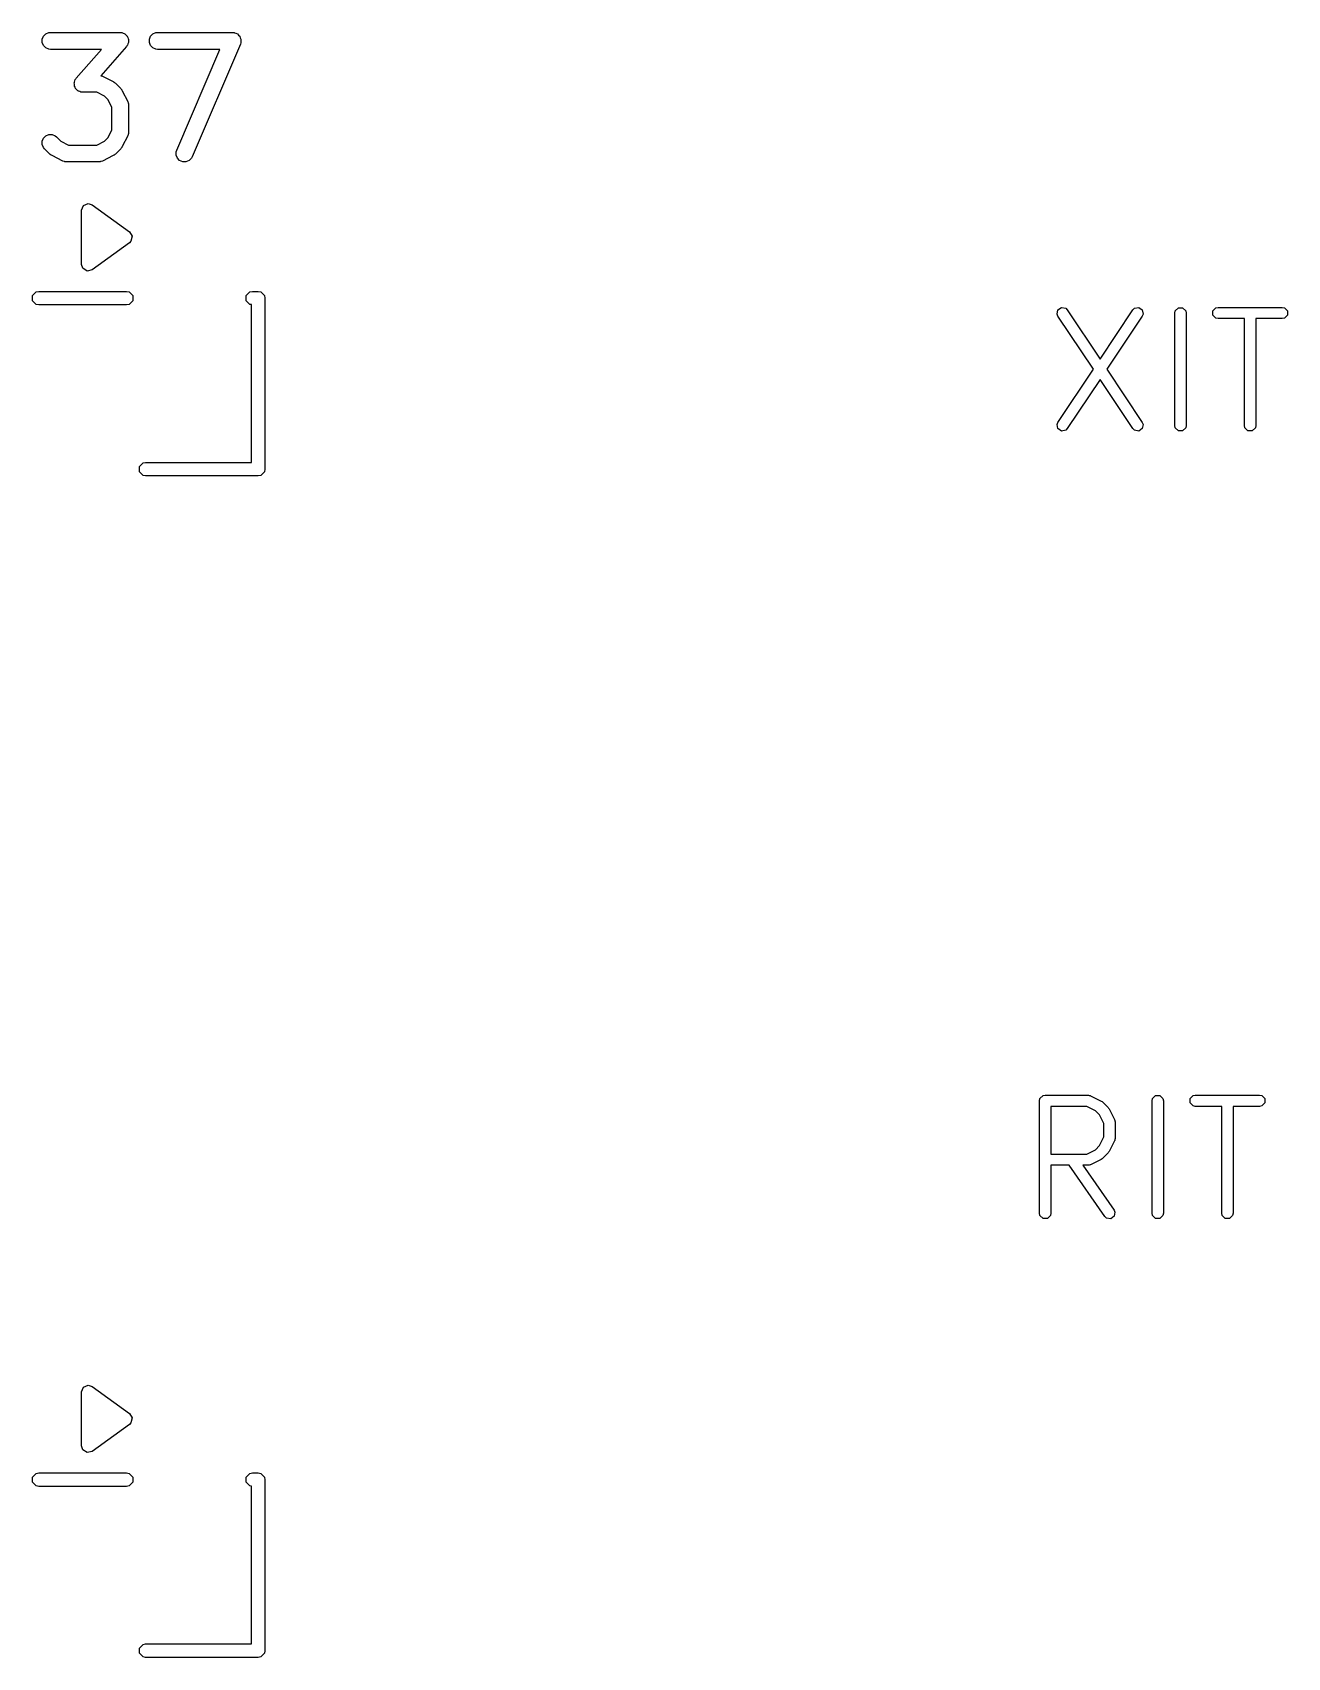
# Model space of a CAD drawing. Header units: millimetres. Extents: x 4 to 152, y 19 to 149.
# Drawn here: x 53.3 to 64.46, y 118.18 to 132.62 of the extents above; entities that cross this region are included whole.
import ezdxf

# ---------------------------------------------------------------- set-up
doc = ezdxf.new("R2010")
doc.units = ezdxf.units.MM
doc.layers.add('F.Silkscreen', color=41, linetype='CONTINUOUS', true_color=0xf2eda1)

msp = doc.modelspace()

# ---------------------------------------------------------------- linework, layer by layer
at = {"layer": 'F.Silkscreen', "linetype": 'CONTINUOUS'}
for p, q in [((53.390727, 132.559813), (53.401926, 132.586849)), ((53.401926, 132.586849), (53.422618, 132.607541)), ((53.422618, 132.607541), (53.449654, 132.61874)), ((53.449654, 132.61874), (53.464286, 132.620181)), ((53.464286, 132.620181), (54.083333, 132.620181)), ((54.083333, 132.620181), (54.091071, 132.619419)), ((54.091071, 132.619419), (54.093039, 132.61955)), ((54.093039, 132.61955), (54.094394, 132.619092)), ((54.094394, 132.619092), (54.097965, 132.61874)), ((54.097965, 132.61874), (54.109222, 132.614077)), ((54.109222, 132.614077), (54.12076, 132.610175)), ((54.12076, 132.610175), (54.122664, 132.60851)), ((54.122664, 132.60851), (54.125001, 132.607541)), ((54.125001, 132.607541), (54.133611, 132.598931)), ((54.133611, 132.598931), (54.142784, 132.590905)), ((54.142784, 132.590905), (54.143906, 132.588636)), ((54.143906, 132.588636), (54.145693, 132.586849)), ((54.145693, 132.586849), (54.150353, 132.575599)), ((54.150353, 132.575599), (54.155756, 132.564673)), ((54.155756, 132.564673), (54.155924, 132.56215)), ((54.155924, 132.56215), (54.156892, 132.559813)), ((54.343108, 132.559813), (54.354307, 132.586849)), ((54.354307, 132.586849), (54.374999, 132.607541)), ((54.374999, 132.607541), (54.402035, 132.61874)), ((54.402035, 132.61874), (54.416667, 132.620181)), ((54.416667, 132.620181), (55.083333, 132.620181)), ((55.083333, 132.620181), (55.097965, 132.61874)), ((55.097965, 132.61874), (55.098395, 132.618562)), ((55.098395, 132.618562), (55.09886, 132.618556)), ((55.09886, 132.618556), (55.111866, 132.612982)), ((55.111866, 132.612982), (55.125001, 132.607541)), ((55.125001, 132.607541), (55.12533, 132.607212)), ((55.12533, 132.607212), (55.125758, 132.607028)), ((55.125758, 132.607028), (55.135653, 132.596889)), ((55.135653, 132.596889), (55.145693, 132.586849)), ((55.145693, 132.586849), (55.145871, 132.586419)), ((55.145871, 132.586419), (55.146197, 132.586085)), ((55.146197, 132.586085), (55.15147, 132.572903)), ((55.15147, 132.572903), (55.156892, 132.559813)), ((53.390727, 132.530549), (53.390727, 132.559813)), ((53.401926, 132.503513), (53.390727, 132.530549)), ((53.422618, 132.482821), (53.401926, 132.503513)), ((53.449654, 132.471622), (53.422618, 132.482821)), ((53.464286, 132.470181), (53.449654, 132.471622)), ((53.918051, 132.470181), (53.464286, 132.470181)), ((53.693557, 132.213617), (53.918051, 132.470181)), ((54.139776, 132.495793), (53.91288, 132.236484)), ((54.144297, 132.502118), (54.139776, 132.495793)), ((54.145693, 132.503513), (54.144297, 132.502118)), ((54.146241, 132.504837), (54.145693, 132.503513)), ((54.148327, 132.507754), (54.146241, 132.504837)), ((54.152228, 132.519292), (54.148327, 132.507754)), ((54.156892, 132.530549), (54.152228, 132.519292)), ((54.156892, 132.559813), (54.156892, 132.547629)), ((54.156892, 132.547629), (54.157702, 132.535475)), ((54.157702, 132.535475), (54.156892, 132.53308)), ((54.156892, 132.53308), (54.156892, 132.530549)), ((54.343108, 132.530549), (54.343108, 132.559813)), ((54.354307, 132.503513), (54.343108, 132.530549)), ((54.374999, 132.482821), (54.354307, 132.503513)), ((54.402035, 132.471622), (54.374999, 132.482821)), ((54.416667, 132.470181), (54.402035, 132.471622)), ((54.969592, 132.470181), (54.416667, 132.470181)), ((54.585826, 131.574725), (54.969592, 132.470181)), ((55.152269, 132.515637), (54.723698, 131.515637)), ((55.156708, 132.529653), (55.152269, 132.515637)), ((55.156713, 132.530119), (55.156708, 132.529653)), ((55.156892, 132.530549), (55.156713, 132.530119)), ((55.156892, 132.559813), (55.156892, 132.559348)), ((55.156892, 132.559348), (55.157065, 132.558915)), ((55.157065, 132.558915), (55.156892, 132.544735)), ((55.156892, 132.544735), (55.156892, 132.530549)), ((53.675631, 132.173935), (53.676441, 132.176331)), ((53.676441, 132.161782), (53.675631, 132.173935)), ((53.676441, 132.178861), (53.681104, 132.190119)), ((53.676441, 132.176331), (53.676441, 132.178861)), ((53.676441, 132.149597), (53.676441, 132.161782)), ((53.677408, 132.147261), (53.676441, 132.149597)), ((53.677577, 132.144737), (53.677408, 132.147261)), ((53.682979, 132.133812), (53.677577, 132.144737)), ((53.681104, 132.190119), (53.685006, 132.201656)), ((53.68764, 132.122561), (53.682979, 132.133812)), ((53.685006, 132.201656), (53.687091, 132.204574)), ((53.687091, 132.204574), (53.68764, 132.205897)), ((53.68764, 132.205897), (53.689035, 132.207293)), ((53.689035, 132.207293), (53.693557, 132.213617)), ((53.91288, 132.236484), (53.926398, 132.231311)), ((53.926398, 132.231311), (54.021636, 132.183692)), ((54.021636, 132.183692), (54.027935, 132.179728)), ((54.027935, 132.179728), (54.029763, 132.17897)), ((54.029763, 132.17897), (54.031819, 132.177282)), ((54.031819, 132.177282), (54.034079, 132.17586)), ((54.034079, 132.17586), (54.035378, 132.174362)), ((54.035378, 132.174362), (54.041128, 132.169643)), ((54.041128, 132.169643), (54.088747, 132.122024)), ((53.689426, 132.120775), (53.68764, 132.122561)), ((53.690549, 132.118505), (53.689426, 132.120775)), ((53.699721, 132.11048), (53.690549, 132.118505)), ((53.708332, 132.101869), (53.699721, 132.11048)), ((53.710668, 132.100901), (53.708332, 132.101869)), ((53.712573, 132.099235), (53.710668, 132.100901)), ((53.72411, 132.095334), (53.712573, 132.099235)), ((53.735368, 132.09067), (53.72411, 132.095334)), ((53.738938, 132.090319), (53.735368, 132.09067)), ((53.740294, 132.08986), (53.738938, 132.090319)), ((53.742261, 132.089992), (53.740294, 132.08986)), ((53.75, 132.089229), (53.742261, 132.089992)), ((53.875152, 132.089229), (53.75, 132.089229)), ((53.943668, 132.054971), (53.875152, 132.089229)), ((53.974075, 132.024564), (53.943668, 132.054971)), ((54.008333, 131.956048), (53.974075, 132.024564)), ((54.088747, 132.122024), (54.093465, 132.116275)), ((54.093465, 132.116275), (54.094964, 132.114975)), ((54.094964, 132.114975), (54.096385, 132.112716)), ((54.096385, 132.112716), (54.098074, 132.110659)), ((54.098074, 132.110659), (54.098831, 132.108832)), ((54.098831, 132.108832), (54.102796, 132.102532)), ((54.102796, 132.102532), (54.150415, 132.007294)), ((54.150415, 132.007294), (54.15567, 131.993563)), ((54.15567, 131.993563), (54.155861, 131.990874)), ((54.155861, 131.990874), (54.156892, 131.988385)), ((54.156892, 131.988385), (54.158333, 131.973753)), ((54.008333, 131.753363), (54.008333, 131.956048)), ((54.158333, 131.973753), (54.158333, 131.735658)), ((53.401926, 131.682088), (53.422619, 131.702781)), ((53.422619, 131.702781), (53.449655, 131.713979)), ((53.449655, 131.713979), (53.478918, 131.713979)), ((53.478918, 131.713979), (53.505954, 131.70278)), ((53.505954, 131.70278), (53.51732, 131.693452)), ((53.974074, 131.684847), (54.008333, 131.753363)), ((54.150415, 131.702117), (54.102796, 131.606879)), ((54.15567, 131.715848), (54.150415, 131.702117)), ((54.155861, 131.718538), (54.15567, 131.715848)), ((54.156892, 131.721026), (54.155861, 131.718538)), ((54.158333, 131.735658), (54.156892, 131.721026)), ((53.390727, 131.655052), (53.401926, 131.682088)), ((53.390727, 131.625789), (53.390727, 131.655052)), ((53.401925, 131.598753), (53.390727, 131.625789)), ((53.411252, 131.587388), (53.401925, 131.598753)), ((53.458871, 131.539768), (53.411252, 131.587388)), ((53.51732, 131.693452), (53.556332, 131.654439)), ((53.556332, 131.654439), (53.624848, 131.620181)), ((53.624848, 131.620181), (53.875152, 131.620181)), ((53.875152, 131.620181), (53.943667, 131.654439)), ((53.943667, 131.654439), (53.974074, 131.684847)), ((54.088747, 131.587387), (54.041129, 131.539768)), ((54.093465, 131.593137), (54.088747, 131.587387)), ((54.094964, 131.594436), (54.093465, 131.593137)), ((54.096385, 131.596695), (54.094964, 131.594436)), ((54.098075, 131.598753), (54.096385, 131.596695)), ((54.098832, 131.600583), (54.098075, 131.598753)), ((54.102796, 131.606879), (54.098832, 131.600583)), ((54.58103, 131.531447), (54.581387, 131.560708)), ((54.581387, 131.560708), (54.585826, 131.574725)), ((53.46462, 131.53505), (53.458871, 131.539768)), ((53.465921, 131.53355), (53.46462, 131.53505)), ((53.46818, 131.532128), (53.465921, 131.53355)), ((53.470237, 131.53044), (53.46818, 131.532128)), ((53.472064, 131.529683), (53.470237, 131.53044)), ((53.478364, 131.525718), (53.472064, 131.529683)), ((53.573602, 131.478099), (53.478364, 131.525718)), ((53.587333, 131.472844), (53.573602, 131.478099)), ((53.590022, 131.472653), (53.587333, 131.472844)), ((53.592511, 131.471622), (53.590022, 131.472653)), ((53.607143, 131.470181), (53.592511, 131.471622)), ((53.892857, 131.470181), (53.607143, 131.470181)), ((53.907489, 131.471622), (53.892857, 131.470181)), ((53.909978, 131.472654), (53.907489, 131.471622)), ((53.912666, 131.472844), (53.909978, 131.472654)), ((53.926398, 131.478099), (53.912666, 131.472844)), ((54.021636, 131.525718), (53.926398, 131.478099)), ((54.027935, 131.529683), (54.021636, 131.525718)), ((54.029763, 131.53044), (54.027935, 131.529683)), ((54.031819, 131.532128), (54.029763, 131.53044)), ((54.034079, 131.53355), (54.031819, 131.532128)), ((54.035379, 131.53505), (54.034079, 131.53355)), ((54.041129, 131.539768), (54.035379, 131.53505)), ((54.591898, 131.504277), (54.58103, 131.531447)), ((54.612337, 131.483333), (54.591898, 131.504277)), ((54.639235, 131.471806), (54.612337, 131.483333)), ((54.668496, 131.471449), (54.639235, 131.471806)), ((54.695666, 131.482317), (54.668496, 131.471449)), ((54.71661, 131.502756), (54.695666, 131.482317)), ((54.723698, 131.515637), (54.71661, 131.502756)), ((53.74, 131.04), (53.757574, 131.082426)), ((53.74, 130.56), (53.74, 131.04)), ((53.757574, 131.082426), (53.8, 131.1)), ((53.8, 131.1), (53.83529, 131.088524)), ((53.83529, 131.088524), (54.16529, 130.848524)), ((54.16529, 130.848524), (54.189266, 130.809358)), ((54.16529, 130.751476), (53.83529, 130.511476)), ((54.178524, 130.76471), (54.16529, 130.751476)), ((54.189266, 130.809358), (54.178524, 130.76471)), ((53.751476, 130.52471), (53.74, 130.56)), ((53.790642, 130.500734), (53.751476, 130.52471)), ((53.83529, 130.511476), (53.790642, 130.500734)), ((53.304567, 130.282961), (53.337039, 130.315433)), ((53.304567, 130.237039), (53.304567, 130.282961)), ((53.337039, 130.315433), (53.36, 130.32)), ((53.36, 130.32), (54.14, 130.32)), ((54.14, 130.32), (54.162961, 130.315433)), ((54.162961, 130.315433), (54.195433, 130.282961)), ((54.195433, 130.282961), (54.195433, 130.237039)), ((55.204567, 130.282961), (55.237039, 130.315433)), ((55.204567, 130.237039), (55.204567, 130.282961)), ((55.237039, 130.315433), (55.26, 130.32)), ((55.26, 130.32), (55.31, 130.32)), ((55.31, 130.32), (55.332961, 130.315433)), ((55.332961, 130.315433), (55.365433, 130.282961)), ((55.365433, 130.282961), (55.37, 130.26)), ((55.37, 130.26), (55.37, 128.74)), ((53.337039, 130.204567), (53.304567, 130.237039)), ((53.36, 130.2), (53.337039, 130.204567)), ((54.14, 130.2), (53.36, 130.2)), ((54.162961, 130.204567), (54.14, 130.2)), ((54.195433, 130.237039), (54.162961, 130.204567)), ((55.237039, 130.204567), (55.204567, 130.237039)), ((55.25, 130.20199), (55.237039, 130.204567)), ((55.25, 128.8), (55.25, 130.20199)), ((62.409597, 130.117878), (62.417102, 130.155403)), ((62.417043, 130.099846), (62.409597, 130.117878)), ((62.417102, 130.155403), (62.448943, 130.17663)), ((62.448943, 130.17663), (62.486468, 130.169125)), ((62.486468, 130.169125), (62.500249, 130.155316)), ((62.500249, 130.155316), (62.791978, 129.717721)), ((62.791978, 129.717721), (63.083709, 130.155316)), ((63.083709, 130.155316), (63.09749, 130.169125)), ((63.09749, 130.169125), (63.135015, 130.17663)), ((63.135015, 130.17663), (63.166856, 130.155403)), ((63.166856, 130.155403), (63.174361, 130.117878)), ((63.174361, 130.117878), (63.166914, 130.099846)), ((63.456265, 130.127581), (63.460071, 130.146715)), ((63.456265, 129.127581), (63.456265, 130.127581)), ((63.460071, 130.146715), (63.487131, 130.173775)), ((63.487131, 130.173775), (63.525399, 130.173775)), ((63.525399, 130.173775), (63.552459, 130.146715)), ((63.552459, 130.146715), (63.556265, 130.127581)), ((63.556265, 130.127581), (63.556265, 129.127581)), ((63.793404, 130.146715), (63.820464, 130.173775)), ((63.793404, 130.108447), (63.793404, 130.146715)), ((63.820464, 130.081387), (63.793404, 130.108447)), ((63.820464, 130.173775), (63.839598, 130.177581)), ((63.839598, 130.177581), (64.411026, 130.177581)), ((64.411026, 130.177581), (64.43016, 130.173775)), ((64.43016, 130.173775), (64.45722, 130.146715)), ((64.45722, 130.108447), (64.43016, 130.081387)), ((64.45722, 130.146715), (64.45722, 130.108447)), ((62.731886, 129.627581), (62.417043, 130.099846)), ((63.166914, 130.099846), (62.852071, 129.627581)), ((63.839598, 130.077581), (63.820464, 130.081387)), ((64.075312, 130.077581), (63.839598, 130.077581)), ((64.075312, 129.127581), (64.075312, 130.077581)), ((64.411026, 130.077581), (64.175312, 130.077581)), ((64.175312, 130.077581), (64.175312, 129.127581)), ((64.43016, 130.081387), (64.411026, 130.077581)), ((62.417043, 129.155316), (62.731886, 129.627581)), ((62.791978, 129.537442), (62.500249, 129.099846)), ((63.083709, 129.099846), (62.791978, 129.537442)), ((62.852071, 129.627581), (63.166914, 129.155316)), ((62.409597, 129.137284), (62.417043, 129.155316)), ((62.417102, 129.099759), (62.409597, 129.137284)), ((62.448943, 129.078532), (62.417102, 129.099759)), ((62.500249, 129.099846), (62.486468, 129.086037)), ((63.09749, 129.086037), (63.083709, 129.099846)), ((63.166856, 129.099759), (63.135015, 129.078532)), ((63.174361, 129.137284), (63.166856, 129.099759)), ((63.166914, 129.155316), (63.174361, 129.137284)), ((63.460071, 129.108447), (63.456265, 129.127581)), ((63.487131, 129.081387), (63.460071, 129.108447)), ((63.552459, 129.108447), (63.525399, 129.081387)), ((63.556265, 129.127581), (63.552459, 129.108447)), ((64.079118, 129.108447), (64.075312, 129.127581)), ((64.106178, 129.081387), (64.079118, 129.108447)), ((64.171506, 129.108447), (64.144446, 129.081387)), ((64.175312, 129.127581), (64.171506, 129.108447)), ((62.486468, 129.086037), (62.448943, 129.078532)), ((63.135015, 129.078532), (63.09749, 129.086037)), ((63.525399, 129.081387), (63.487131, 129.081387)), ((64.144446, 129.081387), (64.106178, 129.081387)), ((54.254567, 128.762961), (54.287039, 128.795433)), ((54.254567, 128.717039), (54.254567, 128.762961)), ((54.287039, 128.684567), (54.254567, 128.717039)), ((54.287039, 128.795433), (54.31, 128.8)), ((54.31, 128.68), (54.287039, 128.684567)), ((54.31, 128.8), (55.25, 128.8)), ((55.31, 128.68), (54.31, 128.68)), ((55.332961, 128.684567), (55.31, 128.68)), ((55.365433, 128.717039), (55.332961, 128.684567)), ((55.37, 128.74), (55.365433, 128.717039)), ((62.28475, 123.173775), (62.303884, 123.177581)), ((62.303884, 123.177581), (62.684836, 123.177581)), ((62.684836, 123.177581), (62.687292, 123.177093)), ((62.687292, 123.177093), (62.688381, 123.177455)), ((62.688381, 123.177455), (62.696108, 123.175339)), ((62.696108, 123.175339), (62.70397, 123.173775)), ((63.618083, 123.173775), (63.637217, 123.177581)), ((63.637217, 123.177581), (64.208645, 123.177581)), ((64.208645, 123.177581), (64.227779, 123.173775)), ((62.253884, 123.127581), (62.25769, 123.146715)), ((62.253884, 122.127581), (62.253884, 123.127581)), ((62.25769, 123.146715), (62.28475, 123.173775)), ((62.673033, 123.077581), (62.353884, 123.077581)), ((62.353884, 123.077581), (62.353884, 122.653772)), ((62.750456, 123.03887), (62.673033, 123.077581)), ((62.70397, 123.173775), (62.704781, 123.172964)), ((62.704781, 123.172964), (62.707197, 123.172302)), ((62.707197, 123.172302), (62.802434, 123.124684)), ((62.7866, 123.002725), (62.750456, 123.03887)), ((62.802434, 123.124684), (62.808767, 123.119769)), ((62.808767, 123.119769), (62.815429, 123.115317)), ((62.815429, 123.115317), (62.863048, 123.067699)), ((62.863048, 123.067699), (62.867502, 123.061033)), ((62.867502, 123.061033), (62.872414, 123.054704)), ((62.872414, 123.054704), (62.920033, 122.959466)), ((63.253884, 123.127581), (63.25769, 123.146715)), ((63.253884, 122.127581), (63.253884, 123.127581)), ((63.25769, 123.146715), (63.28475, 123.173775)), ((63.28475, 123.173775), (63.323018, 123.173775)), ((63.323018, 123.173775), (63.350078, 123.146715)), ((63.350078, 123.146715), (63.353884, 123.127581)), ((63.353884, 123.127581), (63.353884, 122.127581)), ((63.591023, 123.146715), (63.618083, 123.173775)), ((63.591023, 123.108447), (63.591023, 123.146715)), ((63.618083, 123.081387), (63.591023, 123.108447)), ((63.637217, 123.077581), (63.618083, 123.081387)), ((63.872931, 123.077581), (63.637217, 123.077581)), ((63.872931, 122.127581), (63.872931, 123.077581)), ((64.208645, 123.077581), (63.972931, 123.077581)), ((63.972931, 123.077581), (63.972931, 122.127581)), ((64.227779, 123.081387), (64.208645, 123.077581)), ((64.227779, 123.173775), (64.254839, 123.146715)), ((64.254839, 123.108447), (64.227779, 123.081387)), ((64.254839, 123.146715), (64.254839, 123.108447)), ((62.825312, 122.925302), (62.7866, 123.002725)), ((62.825312, 122.806052), (62.825312, 122.925302)), ((62.920033, 122.959466), (62.920694, 122.957051)), ((62.920694, 122.957051), (62.921506, 122.956239)), ((62.921506, 122.956239), (62.923069, 122.948378)), ((62.923069, 122.948378), (62.925186, 122.94065)), ((62.925186, 122.94065), (62.924823, 122.939562)), ((62.924823, 122.939562), (62.925312, 122.937105)), ((62.925312, 122.937105), (62.925312, 122.794248)), ((62.7866, 122.728629), (62.825312, 122.806052)), ((62.920033, 122.771887), (62.872414, 122.676649)), ((62.920694, 122.774303), (62.920033, 122.771887)), ((62.921506, 122.775114), (62.920694, 122.774303)), ((62.923069, 122.782976), (62.921506, 122.775114)), ((62.925186, 122.790703), (62.923069, 122.782976)), ((62.925312, 122.794248), (62.924823, 122.791792)), ((62.924823, 122.791792), (62.925186, 122.790703)), ((62.353884, 122.653772), (62.673033, 122.653772)), ((62.673033, 122.653772), (62.750456, 122.692484)), ((62.802434, 122.606669), (62.707197, 122.559051)), ((62.750456, 122.692484), (62.7866, 122.728629)), ((62.808767, 122.611585), (62.802434, 122.606669)), ((62.815429, 122.616036), (62.808767, 122.611585)), ((62.863048, 122.663654), (62.815429, 122.616036)), ((62.867502, 122.670321), (62.863048, 122.663654)), ((62.872414, 122.676649), (62.867502, 122.670321)), ((62.515946, 122.553772), (62.353884, 122.553772)), ((62.353884, 122.553772), (62.353884, 122.127581)), ((62.83435, 122.098908), (62.515946, 122.553772)), ((62.684836, 122.553772), (62.638012, 122.553772)), ((62.638012, 122.553772), (62.916274, 122.156254)), ((62.687292, 122.554261), (62.684836, 122.553772)), ((62.688381, 122.553898), (62.687292, 122.554261)), ((62.696108, 122.556015), (62.688381, 122.553898)), ((62.70397, 122.557578), (62.696108, 122.556015)), ((62.704781, 122.55839), (62.70397, 122.557578)), ((62.707197, 122.559051), (62.704781, 122.55839)), ((62.25769, 122.108447), (62.253884, 122.127581)), ((62.28475, 122.081387), (62.25769, 122.108447)), ((62.323018, 122.081387), (62.28475, 122.081387)), ((62.350078, 122.108447), (62.323018, 122.081387)), ((62.353884, 122.127581), (62.350078, 122.108447)), ((62.848441, 122.085415), (62.83435, 122.098908)), ((62.886127, 122.078765), (62.848441, 122.085415)), ((62.917478, 122.10071), (62.886127, 122.078765)), ((62.916274, 122.156254), (62.924128, 122.138396)), ((62.924128, 122.138396), (62.917478, 122.10071)), ((63.25769, 122.108447), (63.253884, 122.127581)), ((63.28475, 122.081387), (63.25769, 122.108447)), ((63.323018, 122.081387), (63.28475, 122.081387)), ((63.350078, 122.108447), (63.323018, 122.081387)), ((63.353884, 122.127581), (63.350078, 122.108447)), ((63.876737, 122.108447), (63.872931, 122.127581)), ((63.903797, 122.081387), (63.876737, 122.108447)), ((63.942065, 122.081387), (63.903797, 122.081387)), ((63.969125, 122.108447), (63.942065, 122.081387)), ((63.972931, 122.127581), (63.969125, 122.108447)), ((53.74, 120.54), (53.757574, 120.582426)), ((53.757574, 120.582426), (53.8, 120.6)), ((53.8, 120.6), (53.83529, 120.588524)), ((53.83529, 120.588524), (54.16529, 120.348524)), ((53.74, 120.06), (53.74, 120.54)), ((54.16529, 120.348524), (54.189266, 120.309358)), ((54.189266, 120.309358), (54.178524, 120.26471)), ((54.16529, 120.251476), (53.83529, 120.011476)), ((54.178524, 120.26471), (54.16529, 120.251476)), ((53.751476, 120.02471), (53.74, 120.06)), ((53.790642, 120.000734), (53.751476, 120.02471)), ((53.83529, 120.011476), (53.790642, 120.000734)), ((53.304567, 119.782961), (53.337039, 119.815433)), ((53.304567, 119.737039), (53.304567, 119.782961)), ((53.337039, 119.704567), (53.304567, 119.737039)), ((53.337039, 119.815433), (53.36, 119.82)), ((53.36, 119.82), (54.14, 119.82)), ((54.14, 119.82), (54.162961, 119.815433)), ((54.162961, 119.815433), (54.195433, 119.782961)), ((54.195433, 119.737039), (54.162961, 119.704567)), ((54.195433, 119.782961), (54.195433, 119.737039)), ((55.204567, 119.782961), (55.237039, 119.815433)), ((55.204567, 119.737039), (55.204567, 119.782961)), ((55.237039, 119.704567), (55.204567, 119.737039)), ((55.237039, 119.815433), (55.26, 119.82)), ((55.26, 119.82), (55.31, 119.82)), ((55.31, 119.82), (55.332961, 119.815433)), ((55.332961, 119.815433), (55.365433, 119.782961)), ((55.365433, 119.782961), (55.37, 119.76)), ((55.37, 119.76), (55.37, 118.24)), ((53.36, 119.7), (53.337039, 119.704567)), ((54.14, 119.7), (53.36, 119.7)), ((54.162961, 119.704567), (54.14, 119.7)), ((55.25, 119.70199), (55.237039, 119.704567)), ((55.25, 118.3), (55.25, 119.70199)), ((54.254567, 118.262961), (54.287039, 118.295433)), ((54.287039, 118.295433), (54.31, 118.3)), ((54.31, 118.3), (55.25, 118.3)), ((54.254567, 118.217039), (54.254567, 118.262961)), ((54.287039, 118.184567), (54.254567, 118.217039)), ((54.31, 118.18), (54.287039, 118.184567)), ((55.31, 118.18), (54.31, 118.18)), ((55.332961, 118.184567), (55.31, 118.18)), ((55.365433, 118.217039), (55.332961, 118.184567)), ((55.37, 118.24), (55.365433, 118.217039))]:
    msp.add_line(p, q, dxfattribs=at)

doc.saveas('drawing.dxf')
